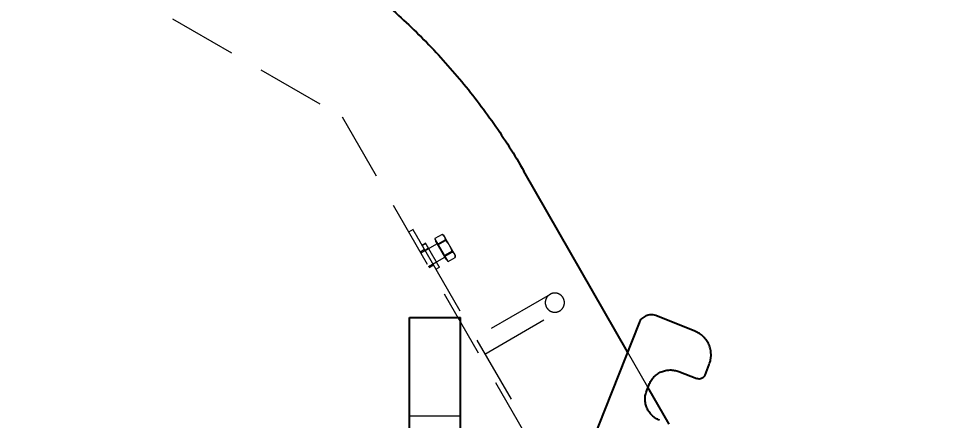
# Model space of a CAD drawing. Header units: millimetres. Extents: x 861 to 27901, y 673 to 17923.
# Drawn here: x 11211 to 11791, y 6566 to 6815 of the extents above; entities that cross this region are included whole.
import ezdxf

# ---------------------------------------------------------------- set-up
doc = ezdxf.new("R2010")
doc.units = ezdxf.units.MM
doc.header["$LTSCALE"] = 33.3
doc.linetypes.add('HIDDEN', pattern=[1.905, 1.27, -0.635])
doc.layers.add('CAPA_1', color=7, linetype='Continuous')
doc.styles.add('SLDTEXTSTYLE0', font='TXT', dxfattribs={"width": 0.75})
doc.dimstyles.new('SLDDIMSTYLE0', dxfattribs={"dimtxt": 66.6, "dimasz": 66.6, "dimexe": 0, "dimexo": 0.0625, "dimgap": 16.65, "dimtad": 2, "dimdec": 0, "dimlfac": 1.261261, "dimrnd": 1e-09, "dimzin": 12, "dimdsep": 46, "dimtxsty": 'SLDTEXTSTYLE0', "dimsah": 1, "dimcen": 0.09, "dimadec": 0, "dimazin": 3, "dimtfac": 1, "dimtdec": 0, "dimtofl": 0, "dimtmove": 0, "dimatfit": 3, "dimfxl": 1, "dimfrac": 2, "dimtolj": 1, "dimtzin": 12, "dimarcsym": 0})

# ---------------------------------------------------------------- blocks, each defined once
blk = doc.blocks.new('_D_13')
at = {"layer": 'CAPA_1', "transparency": 16777216}
for p, q in [((9823.17, 6912.25), (14695.32, 6912.25)), ((14662.02, 6912.25), (14662.02, 5357.98)), ((14240.18, 5357.98), (14695.32, 5357.98))]:
    blk.add_line(p, q, dxfattribs=at)
for points in [[(14662.02, 6912.25), (14651.77, 6845.65), (14672.27, 6845.65)], [(14662.02, 5357.98), (14672.27, 5424.58), (14651.77, 5424.58)]]:
    blk.add_solid(points, dxfattribs=at)
at = {"layer": 'CAPA_1', "transparency": 16777216, "insert": (14576.17, 6036.69), "char_height": 66.6, "attachment_point": 1, "rotation": 90, "style": 'SLDTEXTSTYLE0'}
blk.add_mtext('1960', dxfattribs=at)

msp = doc.modelspace()

# ---------------------------------------------------------------- linework, layer by layer
at = {"color": 1, "linetype": 'HIDDEN', "lineweight": 18}
for p, q in [((11306.69, 6815.18), (11411.95, 6754.41)), ((11411.95, 6754.41), (11704.14, 6248.31)), ((11456.04, 6684.39), (11453.29, 6682.81)), ((11474.01, 6681.39), (11469.64, 6678.87)), ((11474.01, 6681.39), (11474.18, 6681.27)), ((11474.01, 6681.39), (11474.18, 6681.27)), ((11463.87, 6675.86), (11461.69, 6674.6)), ((11461.69, 6674.6), (11463.88, 6675.84)), ((11463.87, 6675.86), (11461.7, 6674.58)), ((11461.7, 6674.58), (11463.9, 6675.81)), ((11463.36, 6675.56), (11463.82, 6675.83)), ((11477.88, 6664.61), (11469.64, 6678.87)), ((11470.47, 6677.44), (11470.06, 6677.2)), ((11471.55, 6675.57), (11475.91, 6678.09)), ((11471.86, 6675.03), (11476.22, 6677.55)), ((11475.11, 6680.76), (11474.19, 6681.29)), ((11474.19, 6681.29), (11474.19, 6681.29)), ((11475.91, 6678.09), (11476.16, 6677.82)), ((11475.91, 6678.09), (11476.16, 6677.83)), ((11463.17, 6672.03), (11460.43, 6670.45)), ((11470.56, 6675.38), (11460.82, 6669.76)), ((11462.15, 6674.86), (11461.69, 6674.6)), ((11463.48, 6671.5), (11465.67, 6672.74)), ((11465.66, 6672.76), (11463.5, 6671.47)), ((11463.96, 6670.66), (11656.23, 6337.64)), ((11465.66, 6672.76), (11465.32, 6672.56)), ((11475.66, 6668.44), (11480.03, 6670.96)), ((11475.98, 6667.9), (11480.34, 6670.42)), ((11478.52, 6674.85), (11478.69, 6674.55)), ((11478.52, 6674.85), (11478.67, 6674.53)), ((11478.52, 6674.84), (11478.67, 6674.54)), ((11465.58, 6661.52), (11475.32, 6667.14)), ((11468.36, 6662.92), (11470.6, 6664.21)), ((11475.95, 6667), (11475.96, 6666.97)), ((11475.95, 6667), (11475.96, 6666.97)), ((11476.64, 6665.8), (11477.05, 6666.04)), ((11477.88, 6664.61), (11482.24, 6667.13)), ((11482.24, 6667.33), (11482.24, 6668.4)), ((11465.98, 6660.83), (11468.72, 6662.42)), ((11470.2, 6659.86), (11472.39, 6661.12)), ((11541.04, 6644.2), (11494.69, 6617.45)), ((11500.63, 6607.15), (11546.98, 6633.91)), ((11601.8, 6586.58), (11589.18, 6608.55)), ((11485.53, 6568.72), (11453.81, 6568.72))]:
    msp.add_line(p, q, dxfattribs=at)
at = {"color": 7, "linetype": 'Continuous', "lineweight": 25}
for p, q in [((11589.18, 6608.55), (11524.8, 6720.68)), ((11453.81, 6629.77), (11485.53, 6629.77)), ((11630.92, 6621.36), (11606.59, 6630.99)), ((11596.3, 6626.54), (11245.93, 5741.55)), ((11637.2, 6594.15), (11639.83, 6600.78)), ((11621, 6596.3), (11632.06, 6591.92)), ((11453.81, 6538.59), (11453.81, 6590.12)), ((11485.53, 6538.59), (11485.53, 6590.12)), ((11601.02, 6584.6), (11602.47, 6588.28)), ((11614.91, 6563.75), (11601.8, 6586.58))]:
    msp.add_line(p, q, dxfattribs=at)
at = {"color": 1, "linetype": 'HIDDEN', "lineweight": 18}
for centre, start, end in [((11470.32, 6675.79), 300, 30), ((11475.55, 6666.73), 30, 120)]:
    msp.add_arc(centre, 0.476, start, end, dxfattribs=at)
at = {"color": 7, "linetype": 'Continuous', "lineweight": 25}
for points in [[(11378.12, 6867.23), (11383.14, 6864.27), (11393.18, 6858.35), (11407.72, 6848.63), (11421.85, 6838.33), (11435.5, 6827.4), (11448.66, 6815.89), (11461.3, 6803.81), (11473.4, 6791.18), (11484.92, 6778.03), (11495.86, 6764.38), (11506.17, 6750.26), (11515.9, 6735.73), (11521.83, 6725.7), (11524.8, 6720.68)], [(11453.81, 6590.12), (11453.81, 6591.85), (11453.81, 6595.31), (11453.81, 6600.41), (11453.81, 6605.34), (11453.81, 6610), (11453.81, 6614.33), (11453.81, 6618.24), (11453.81, 6621.66), (11453.81, 6624.55), (11453.81, 6626.86), (11453.81, 6628.52), (11453.81, 6629.57), (11453.81, 6629.7), (11453.81, 6629.77)], [(11485.53, 6590.12), (11485.53, 6591.85), (11485.53, 6595.31), (11485.53, 6600.41), (11485.53, 6605.34), (11485.53, 6610), (11485.53, 6614.33), (11485.53, 6618.24), (11485.53, 6621.66), (11485.53, 6624.55), (11485.53, 6626.86), (11485.53, 6628.52), (11485.53, 6629.57), (11485.53, 6629.7), (11485.53, 6629.77)], [(11606.59, 6630.99), (11606.1, 6631.16), (11605.11, 6631.48), (11603.55, 6631.6), (11602, 6631.42), (11600.51, 6630.94), (11599.14, 6630.19), (11597.95, 6629.17), (11596.96, 6627.95), (11596.52, 6627.01), (11596.3, 6626.54)], [(11639.83, 6600.78), (11640.15, 6601.77), (11640.81, 6603.74), (11641.03, 6606.87), (11640.69, 6609.98), (11639.73, 6612.96), (11638.21, 6615.69), (11636.19, 6618.07), (11633.75, 6620.05), (11631.86, 6620.93), (11630.92, 6621.36)], [(11602.47, 6588.28), (11602.87, 6589.13), (11603.65, 6590.83), (11605.44, 6593.02), (11607.58, 6594.84), (11610.04, 6596.21), (11612.72, 6597.07), (11615.52, 6597.38), (11618.33, 6597.18), (11620.11, 6596.59), (11621, 6596.3)], [(11637.2, 6594.15), (11636.95, 6593.69), (11636.46, 6592.76), (11635.13, 6591.88), (11633.57, 6591.51), (11632.56, 6591.78), (11632.06, 6591.92)], [(11609.03, 6566.07), (11608.18, 6566.47), (11606.48, 6567.25), (11604.29, 6569.03), (11602.47, 6571.17), (11601.1, 6573.64), (11600.24, 6576.32), (11599.93, 6579.11), (11600.13, 6581.93), (11600.72, 6583.71), (11601.02, 6584.6)]]:
    msp.add_open_spline(points, degree=3, dxfattribs=at)
at = {"color": 1, "linetype": 'HIDDEN', "lineweight": 18}
for points in [[(11463.96, 6670.66), (11463.45, 6671.56), (11462.41, 6673.36), (11460.91, 6675.95), (11459.53, 6678.34), (11458.32, 6680.43), (11457.33, 6682.15), (11456.6, 6683.42), (11456.12, 6684.24), (11456.07, 6684.34), (11456.04, 6684.39)], [(11478.83, 6674.31), (11478.52, 6674.85), (11477.9, 6675.93), (11477.01, 6677.46), (11476.23, 6678.81), (11475.86, 6679.46), (11475.67, 6679.79)], [(11481.84, 6669.09), (11481.68, 6669.38), (11481.35, 6669.95), (11480.61, 6671.22), (11479.76, 6672.69), (11479.14, 6673.77), (11478.83, 6674.31)], [(11541.04, 6644.2), (11540.41, 6643.74), (11539.15, 6642.8), (11538.13, 6640.63), (11537.92, 6638.24), (11538.55, 6636.8), (11538.86, 6636.08)], [(11538.86, 6636.08), (11539.19, 6635.6), (11539.86, 6634.64), (11541.35, 6633.65), (11543.02, 6633.1), (11544.8, 6633.07), (11546.5, 6633.56), (11547.99, 6634.52), (11549.13, 6635.87), (11549.84, 6637.49), (11550.04, 6639.25), (11549.72, 6640.99), (11548.91, 6642.57), (11547.68, 6643.84), (11546.13, 6644.7), (11544.41, 6645.07), (11542.63, 6644.95), (11541.57, 6644.45), (11541.04, 6644.2)]]:
    msp.add_open_spline(points, degree=3, dxfattribs=at)
for points, knots in [([(11475.67, 6679.79), (11475.46, 6680.08), (11475.03, 6680.7), (11474.36, 6681.15), (11474.01, 6681.39)], [0, 0, 0, 0, 0.476313, 1, 1, 1, 1]), ([(11475.67, 6679.79), (11475.46, 6680.08), (11475.03, 6680.7), (11474.36, 6681.15), (11474.01, 6681.39)], [0, 0, 0, 0, 0.476313, 1, 1, 1, 1]), ([(11472.38, 6661.13), (11472.38, 6661.13), (11472.4, 6661.08), (11472.3, 6661.27), (11472.05, 6661.7), (11471.64, 6662.41), (11471.1, 6663.35), (11470.45, 6664.47), (11469.71, 6665.75), (11468.91, 6667.13), (11468.09, 6668.56), (11467.26, 6669.99), (11466.47, 6671.36), (11465.74, 6672.63), (11465.1, 6673.74), (11464.57, 6674.65), (11464.18, 6675.33), (11463.93, 6675.77), (11463.89, 6675.83), (11463.87, 6675.86)], [0, 0, 0, 0, 0.009186, 0.071112, 0.133038, 0.194964, 0.25689, 0.318816, 0.380741, 0.442667, 0.504593, 0.566519, 0.628445, 0.690371, 0.752297, 0.814222, 0.876148, 0.938074, 1, 1, 1, 1]), ([(11476.61, 6665.84), (11476.59, 6665.89), (11476.52, 6666), (11475.83, 6667.2), (11474.78, 6669.02), (11473.5, 6671.25), (11472.2, 6673.49), (11471.06, 6675.46), (11470.32, 6676.74), (11469.99, 6677.31), (11470.08, 6677.17), (11470.08, 6677.16)], [0, 0, 0, 0, 0.1111537, 0.2361537, 0.3611537, 0.4861537, 0.6111537, 0.7361537, 0.8611537, 0.9861537, 1, 1, 1, 1]), ([(11474.41, 6681.12), (11474.59, 6681.01), (11475.06, 6680.72), (11475.34, 6680.31), (11475.51, 6680.06)], [0, 0, 0, 0, 0.381133, 1, 1, 1, 1]), ([(11474.41, 6681.11), (11474.59, 6681.01), (11475.06, 6680.72), (11475.34, 6680.31), (11475.51, 6680.06)], [0, 0, 0, 0, 0.379584, 1, 1, 1, 1]), ([(11475.67, 6679.79), (11475.53, 6680.04), (11475.24, 6680.53), (11475.08, 6680.8), (11475.12, 6680.74), (11475.13, 6680.73)], [0, 0, 0, 0, 0.461443, 0.922885, 1, 1, 1, 1]), ([(11475.51, 6680.06), (11475.64, 6679.78), (11475.91, 6679.19), (11475.91, 6678.47), (11475.91, 6678.09)], [0, 0, 0, 0, 0.476313, 1, 1, 1, 1]), ([(11475.51, 6680.06), (11475.64, 6679.78), (11475.91, 6679.19), (11475.91, 6678.47), (11475.91, 6678.09)], [0, 0, 0, 0, 0.476313, 1, 1, 1, 1]), ([(11476.22, 6677.55), (11476.2, 6677.97), (11476.14, 6678.78), (11475.82, 6679.46), (11475.67, 6679.79)], [0, 0, 0, 0, 0.523687, 1, 1, 1, 1]), ([(11476.22, 6677.56), (11476.19, 6677.98), (11476.14, 6678.79), (11475.82, 6679.47), (11475.67, 6679.79)], [0, 0, 0, 0, 0.523687, 1, 1, 1, 1]), ([(11478.83, 6674.31), (11478.47, 6674.87), (11477.72, 6676.05), (11476.74, 6677.04), (11476.22, 6677.56)], [0, 0, 0, 0, 0.476313, 1, 1, 1, 1]), ([(11478.83, 6674.31), (11478.48, 6674.87), (11477.72, 6676.04), (11476.74, 6677.03), (11476.22, 6677.55)], [0, 0, 0, 0, 0.476313, 1, 1, 1, 1]), ([(11480.34, 6670.42), (11480.15, 6671.13), (11479.78, 6672.48), (11479.14, 6673.72), (11478.83, 6674.31)], [0, 0, 0, 0, 0.523687, 1, 1, 1, 1]), ([(11480.34, 6670.43), (11480.15, 6671.13), (11479.78, 6672.48), (11479.14, 6673.72), (11478.83, 6674.31)], [0, 0, 0, 0, 0.523687, 1, 1, 1, 1]), ([(11480.03, 6670.96), (11480.38, 6670.73), (11481.05, 6670.28), (11481.48, 6669.66), (11481.69, 6669.37)], [0, 0, 0, 0, 0.523687, 1, 1, 1, 1]), ([(11480.03, 6670.96), (11480.38, 6670.72), (11481.05, 6670.27), (11481.48, 6669.66), (11481.69, 6669.36)], [0, 0, 0, 0, 0.523687, 1, 1, 1, 1]), ([(11481.84, 6669.1), (11481.66, 6669.35), (11481.28, 6669.88), (11480.66, 6670.24), (11480.34, 6670.43)], [0, 0, 0, 0, 0.476313, 1, 1, 1, 1]), ([(11481.84, 6669.09), (11481.66, 6669.35), (11481.29, 6669.87), (11480.67, 6670.23), (11480.34, 6670.42)], [0, 0, 0, 0, 0.4763129, 1, 1, 1, 1]), ([(11481.69, 6669.37), (11481.84, 6669.04), (11482.16, 6668.36), (11482.21, 6667.55), (11482.24, 6667.13)], [0, 0, 0, 0, 0.476313, 1, 1, 1, 1]), ([(11481.69, 6669.36), (11481.84, 6669.04), (11482.16, 6668.36), (11482.21, 6667.55), (11482.24, 6667.13)], [0, 0, 0, 0, 0.476313, 1, 1, 1, 1]), ([(11482.23, 6667.33), (11482.22, 6667.64), (11482.22, 6668.29), (11481.97, 6668.82), (11481.84, 6669.1)], [0, 0, 0, 0, 0.4719469, 1, 1, 1, 1]), ([(11482.23, 6668.43), (11482.22, 6668.44), (11482.2, 6668.47), (11481.97, 6668.87), (11481.84, 6669.09)], [0, 0, 0, 0, 0.454412, 1, 1, 1, 1]), ([(11482.23, 6667.34), (11482.22, 6667.64), (11482.22, 6668.29), (11481.97, 6668.81), (11481.84, 6669.09)], [0, 0, 0, 0, 0.470915, 1, 1, 1, 1])]:
    msp.add_open_spline(points, degree=3, knots=knots, dxfattribs=at)

# ---------------------------------------------------------------- dimensions: what is measured, and where the dimension line sits
at = {"layer": 'CAPA_1'}
dim = msp.add_linear_dim(base=(14662.02, 5357.98), p1=(9780.88, 6912.25), p2=(14197.89, 5357.98), angle=90, dimstyle='SLDDIMSTYLE0', dxfattribs=at)
dim.commit()
dim.dimension.update_dxf_attribs({"geometry": '_D_13', "text_midpoint": (14662.02, 6135.11), "dimtype": 160})

doc.saveas('drawing.dxf')
